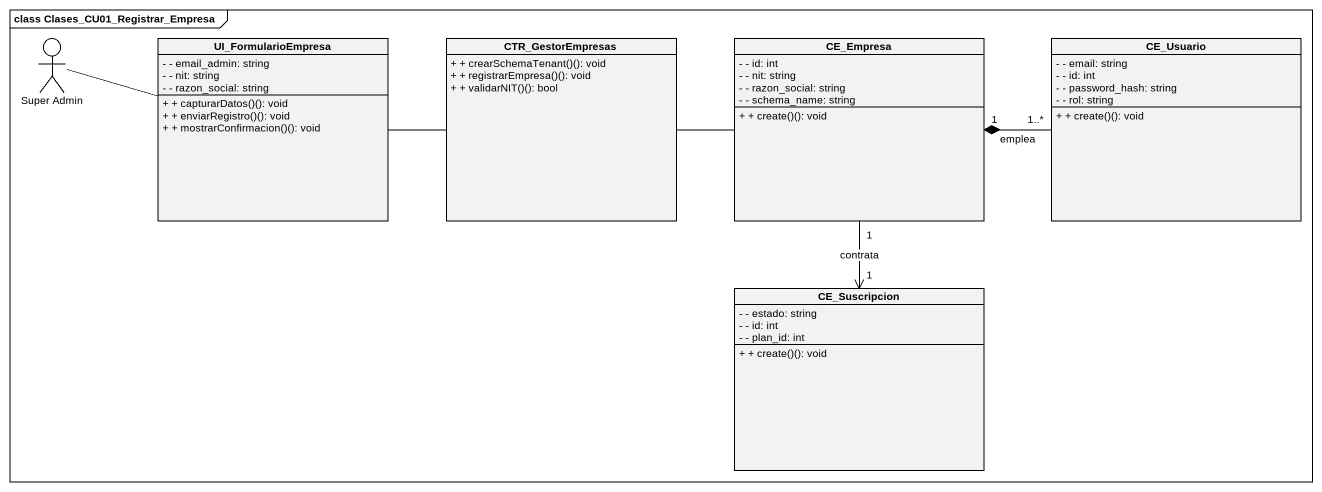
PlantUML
@startuml
mainframe class Clases_CU01_Registrar_Empresa
allowmixing
hide circle
hide empty members
skinparam classAttributeIconSize 0
actor "Super Admin" as Super_Admin
class UI_FormularioEmpresa {
  - - email_admin: string
  - - nit: string
  - - razon_social: string
  + + capturarDatos()(): void
  + + enviarRegistro()(): void
  + + mostrarConfirmacion()(): void
}
class CTR_GestorEmpresas {
  + + crearSchemaTenant()(): void
  + + registrarEmpresa()(): void
  + + validarNIT()(): bool
}
class CE_Empresa {
  - - id: int
  - - nit: string
  - - razon_social: string
  - - schema_name: string
  + + create()(): void
}
class CE_Usuario {
  - - email: string
  - - id: int
  - - password_hash: string
  - - rol: string
  + + create()(): void
}
class CE_Suscripcion {
  - - estado: string
  - - id: int
  - - plan_id: int
  + + create()(): void
}
Super_Admin -right- UI_FormularioEmpresa
UI_FormularioEmpresa -right- CTR_GestorEmpresas
CTR_GestorEmpresas -right- CE_Empresa
CE_Empresa "1" *-right- "1..*" CE_Usuario : emplea
CE_Empresa "1" --> "1" CE_Suscripcion : contrata
@enduml
